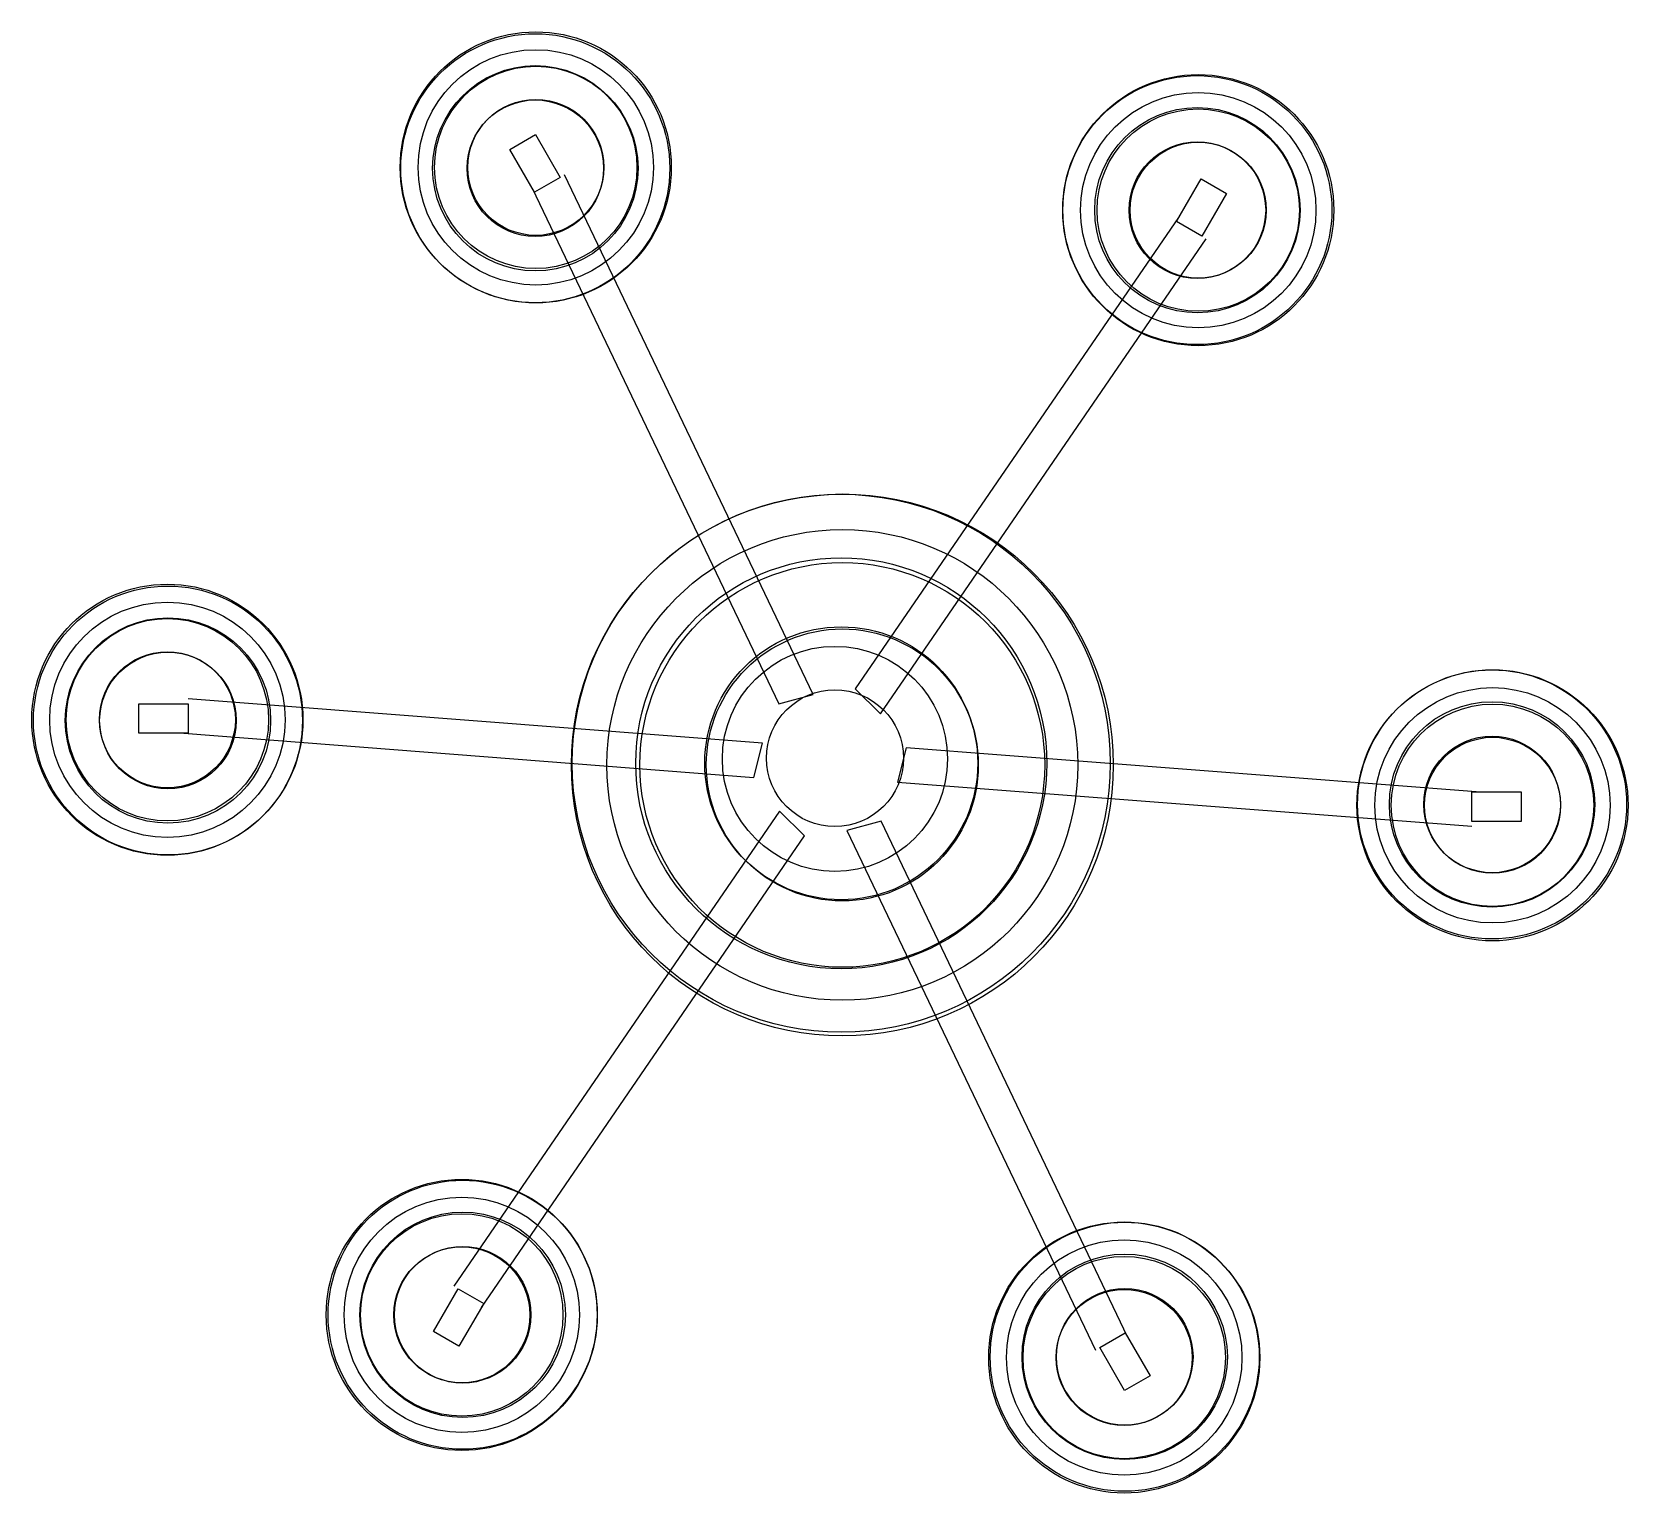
# Model space of a CAD drawing. Extents: x -535 to 528, y -489 to 484.
import ezdxf

# ---------------------------------------------------------------- set-up
doc = ezdxf.new("R2010")
doc.units = 0
doc.header["$MEASUREMENT"] = 0
doc.layers.get('0').update_dxf_attribs({"linetype": 'CONTINUOUS'})

msp = doc.modelspace()

# ---------------------------------------------------------------- linework, layer by layer
at = {"color": 7, "elevation": 3600}
for points in [[(-200.1, 377.6), (-216.5, 406.1), (-199.5, 415.9), (-183.1, 387.4), (-200.1, 377.6)], [(-201.6, 380.2), (-37.3, 36.7), (-14.5, 43), (-180.2, 389.1)], [(227.4, 358), (243.9, 386.5), (260.8, 376.7), (244.4, 348.2), (227.4, 358)], [(228.9, 360.6), (13.5, 46.6), (30.4, 30), (247.2, 346.6)], [(-430.8, 17.2), (-463.7, 17.2), (-463.7, 36.8), (-430.8, 36.8), (-430.8, 17.2)], [(-433.8, 17.2), (-54.1, -12.3), (-48.2, 10.6), (-430.8, 40.1)], [(427.2, -22), (47.5, 7.5), (41.6, -15.4), (424.2, -44.9)], [(424.2, -22), (457.1, -22), (457.1, -41.6), (424.2, -41.6), (424.2, -22)], [(-235.5, -365.4), (-20.2, -51.3), (-37, -34.7), (-253.9, -351.3)], [(194.9, -385), (30.7, -41.4), (7.8, -47.7), (173.6, -393.8)], [(-234, -362.8), (-250.5, -391.3), (-267.4, -381.5), (-251, -353), (-234, -362.8)], [(193.4, -382.4), (209.9, -410.9), (192.9, -420.7), (176.5, -392.2), (193.4, -382.4)]]:
    msp.add_lwpolyline(points, dxfattribs=at)
at = {"color": 7}
for centre, radius in [((-199.3, 394.1, 3795), 90.3), ((-199.6, 393.5, 4267.5), 89.6), ((-199.3, 394.1, 3817.5), 78.4), ((-199.6, 393.5, 4290), 68.4), ((-199.3, 394.1, 3772.5), 67.4), ((242, 365.6, 3795), 90.3), ((241.4, 365.6, 4267.5), 89.6), ((-199.6, 393.5, 4290), 45.5), ((-199.6, 393.5, 4312.5), 45.5), ((-199.3, 394.1, 3750), 45.3), ((242, 365.6, 3817.5), 78.4), ((241.4, 365.6, 4290), 68.4), ((242, 365.6, 3772.5), 67.4), ((241.4, 365.6, 4290), 45.5), ((241.4, 365.6, 4312.5), 45.5), ((242, 365.6, 3750), 45.3), ((4.9, -4, 4290), 180.5), ((4.2, -2.9, 5235), 179.2), ((4.9, -4, 4335), 156.8), ((4.2, -2.9, 5280), 136.9), ((4.9, -4, 4245), 134.8), ((-444.7, 26.1, 3795), 90.3), ((-444.3, 25.6, 4267.5), 89.6), ((-444.7, 26.1, 3817.5), 78.4), ((-444.3, 25.6, 4290), 68.4), ((-444.7, 26.1, 3772.5), 67.4), ((4.2, -2.9, 5325), 90.9), ((4.2, -2.9, 5280), 90.9), ((4.9, -4, 4200), 90.6), ((0, 0), 75), ((-444.7, 26.1, 3750), 45.3), ((-444.3, 25.6, 4290), 45.5), ((-444.3, 25.6, 4312.5), 45.5), ((438, -30.9, 3795), 90.3), ((437.7, -30.3, 4267.5), 89.6), ((0, 0.5, 600), 45.6), ((438, -30.9, 3817.5), 78.4), ((437.7, -30.3, 4290), 68.4), ((438, -30.9, 3772.5), 67.4), ((437.7, -30.3, 4312.5), 45.5), ((437.7, -30.3, 4290), 45.5), ((438, -30.9, 3750), 45.3), ((-248.6, -370.4, 3795), 90.3), ((-248, -370.3, 4267.5), 89.6), ((-248.6, -370.4, 3817.5), 78.4), ((-248, -370.3, 4290), 68.4), ((-248.6, -370.4, 3772.5), 67.4), ((192.7, -398.8, 3795), 90.3), ((193, -398.3, 4267.5), 89.6), ((-248.6, -370.4, 3750), 45.3), ((-248, -370.3, 4290), 45.5), ((-248, -370.3, 4312.5), 45.5), ((192.7, -398.8, 3817.5), 78.4), ((193, -398.3, 4290), 68.4), ((192.7, -398.8, 3772.5), 67.4), ((192.7, -398.8, 3750), 45.3), ((193, -398.3, 4290), 45.5), ((193, -398.3, 4312.5), 45.5)]:
    msp.add_circle(centre, radius, dxfattribs=at)

doc.saveas('drawing.dxf')
